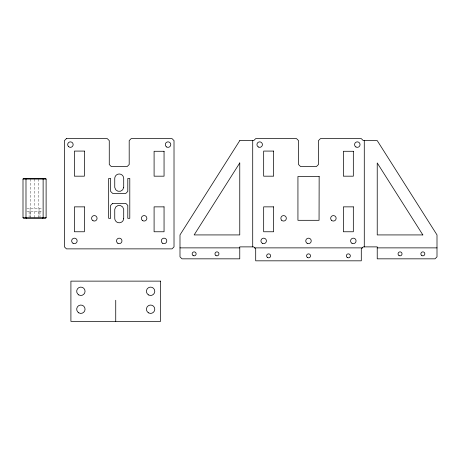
<?xml version="1.0" encoding="UTF-8"?>
<svg xmlns="http://www.w3.org/2000/svg" width="460" height="460" viewBox="0 0 460 460"><rect width="100%" height="100%" fill="white"/><g stroke="black" fill="none" stroke-linecap="round" stroke-linejoin="round"><path stroke-width="0.34" stroke-dasharray="2.3 1.72" d="M26.887 208.357L42.228 208.357M26.887 211.341L42.228 211.341M40.032 211.341L40.032 218.316M39.037 208.357L39.037 216.896M38.393 179.066L38.393 208.357M38.393 211.341L38.393 217.718M34.557 179.066L34.557 208.357M34.557 211.341L34.557 217.718M30.722 179.066L30.722 208.357M30.722 211.341L30.722 217.718M30.072 208.357L30.072 216.896M29.078 211.341L29.078 216.924"/><path stroke-width="0.69" d="M23 179.066L23.598 178.468L45.511 178.468L46.109 179.066L46.109 217.718L45.511 218.316L23.598 218.316L23 217.718L23 179.066L46.109 179.066M26.588 178.468L25.99 179.066L25.99 217.718L26.588 218.316M42.527 218.316L43.125 217.718L43.125 179.066L42.527 178.468M23 217.718L46.109 217.718M179.992 247.877L239.763 247.877M254.702 247.877L362.29 247.877M377.229 247.877L437 247.877M364.28 140.616L364.28 246.882M252.712 140.616L252.712 246.882M115.736 300.259L115.736 321.373M319.154 176.479L319.056 220.311L297.936 220.311L297.936 176.479L319.154 176.479M239.763 140.616L179.992 234.928L179.992 256.841L181.987 258.836L239.763 258.836L239.763 246.882L253.707 246.882L255.702 248.871L255.702 260.826L361.29 260.826L361.29 248.871L363.285 246.882L377.229 246.882L377.229 258.836L435.01 258.836L437 256.841L437 234.928L377.229 140.616L363.285 140.616L361.29 138.627L320.453 138.627L318.458 140.616L318.458 164.525L316.468 166.514L300.529 166.514L298.534 164.525L298.534 140.616L296.545 138.627L255.702 138.627L253.707 140.616L239.763 140.616M239.763 162.949L194.143 234.928L239.763 234.928L239.763 162.949M66.43 138.627L64.44 140.616L64.44 246.882L66.43 248.871L172.023 248.871L174.018 246.882L174.018 140.616L172.023 138.627L131.18 138.627L129.191 140.616L129.191 164.525L127.196 166.514L111.257 166.514L109.267 164.525L109.267 140.616L107.272 138.627L66.43 138.627M112.654 203.372L110.659 205.367L110.659 218.316L108.669 218.316L108.669 178.468L110.659 178.468L110.659 191.423L112.654 193.413L125.804 193.413L127.794 191.423L127.794 178.468L129.789 178.468L129.789 218.316L127.794 218.316L127.794 205.367L125.804 203.372L112.654 203.372M84.364 151.076L74.399 151.076L74.399 176.18L84.364 176.18L84.364 151.076M273.631 151.076L263.672 151.076L263.672 176.18L273.631 176.18L273.631 151.076M164.053 151.277L154.094 151.277L154.094 176.18L164.053 176.18L164.053 151.277M353.326 151.277L343.361 151.277L343.361 176.18L353.326 176.18L353.326 151.277M84.364 206.862L74.399 206.862L74.399 231.765L84.364 231.765L84.364 206.862M164.053 206.862L154.094 206.862L154.094 231.765L164.053 231.765L164.053 206.862M273.631 206.862L263.672 206.862L263.672 231.765L273.631 231.765L273.631 206.862M353.326 206.862L343.361 206.862L343.361 231.765L353.326 231.765L353.326 206.862M422.849 234.928L377.229 234.928L377.229 162.949L422.849 234.928M160.563 281.129L70.909 281.129L70.909 321.373L160.563 321.373L160.563 281.129M123.711 187.439L123.711 178.468A4.485 4.485 0 0 0 119.226 173.989A4.485 4.485 0 0 0 114.747 178.468L114.747 187.439A4.514 4.514 0 0 0 123.711 187.439M123.711 218.316L123.711 209.352A4.514 4.514 0 0 0 114.747 209.352L114.747 218.316A4.485 4.485 0 0 0 119.226 222.801A4.485 4.485 0 0 0 123.711 218.316M166.669 146.976A2.737 2.737 0 0 0 170.781 144.601A2.737 2.737 0 0 0 166.669 142.226A2.737 2.737 0 0 0 166.669 146.976M142.761 220.691A2.737 2.737 0 0 0 146.872 218.316A2.737 2.737 0 0 0 142.761 215.941A2.737 2.737 0 0 0 142.761 220.691M92.954 220.691A2.737 2.737 0 0 0 97.066 218.316A2.737 2.737 0 0 0 92.954 215.941A2.737 2.737 0 0 0 92.954 220.691M68.482 146.539A2.737 2.737 0 0 0 73.065 145.308A2.737 2.737 0 0 0 69.707 141.956A2.737 2.737 0 0 0 68.482 146.539M73.031 243.277A2.737 2.737 0 0 0 77.142 240.908A2.737 2.737 0 0 0 73.031 238.533A2.737 2.737 0 0 0 73.031 243.277M117.858 243.277A2.737 2.737 0 0 0 121.969 240.908A2.737 2.737 0 0 0 117.858 238.533A2.737 2.737 0 0 0 117.858 243.277M162.685 243.277A2.737 2.737 0 0 0 166.796 240.908A2.737 2.737 0 0 0 162.685 238.533A2.737 2.737 0 0 0 162.685 243.277M258.313 146.976A2.737 2.737 0 0 0 262.424 144.601A2.737 2.737 0 0 0 258.313 142.226A2.737 2.737 0 0 0 258.313 146.976M399.044 255.582A1.989 1.989 0 0 0 402.034 253.857A1.989 1.989 0 0 0 399.044 252.132A1.989 1.989 0 0 0 399.044 255.582M421.854 255.582A1.989 1.989 0 0 0 424.839 253.857A1.989 1.989 0 0 0 421.854 252.132A1.989 1.989 0 0 0 421.854 255.582M355.936 146.976A2.737 2.737 0 0 0 360.048 144.601A2.737 2.737 0 0 0 355.936 142.226A2.737 2.737 0 0 0 355.936 146.976M262.298 243.277A2.737 2.737 0 0 0 266.409 240.908A2.737 2.737 0 0 0 262.298 238.533A2.737 2.737 0 0 0 262.298 243.277M307.125 243.277A2.737 2.737 0 0 0 311.236 240.908A2.737 2.737 0 0 0 307.125 238.533A2.737 2.737 0 0 0 307.125 243.277M351.952 243.277A2.737 2.737 0 0 0 356.063 240.908A2.737 2.737 0 0 0 351.952 238.533A2.737 2.737 0 0 0 351.952 243.277M331.464 220.254A2.737 2.737 0 0 0 336.047 219.023A2.737 2.737 0 0 0 332.689 215.671A2.737 2.737 0 0 0 331.464 220.254M281.658 220.254A2.737 2.737 0 0 0 286.241 219.023A2.737 2.737 0 0 0 282.883 215.671A2.737 2.737 0 0 0 281.658 220.254M267.657 257.571A1.989 1.989 0 0 0 270.641 255.846A1.989 1.989 0 0 0 267.657 254.121A1.989 1.989 0 0 0 267.657 257.571M307.55 257.571A1.989 1.989 0 0 0 310.54 255.846A1.989 1.989 0 0 0 307.55 254.121A1.989 1.989 0 0 0 307.55 257.571M347.346 257.571A1.989 1.989 0 0 0 350.336 255.846A1.989 1.989 0 0 0 347.346 254.121A1.989 1.989 0 0 0 347.346 257.571M193.148 255.582A1.989 1.989 0 0 0 196.138 253.857A1.989 1.989 0 0 0 193.148 252.132A1.989 1.989 0 0 0 193.148 255.582M215.958 255.582A1.989 1.989 0 0 0 218.948 253.857A1.989 1.989 0 0 0 215.958 252.132A1.989 1.989 0 0 0 215.958 255.582M78.781 312.846A4.186 4.186 0 0 0 85.06 309.223A4.186 4.186 0 0 0 78.781 305.601A4.186 4.186 0 0 0 78.781 312.846M78.781 294.917A4.186 4.186 0 0 0 85.06 291.289A4.186 4.186 0 0 0 78.781 287.667A4.186 4.186 0 0 0 78.781 294.917M148.511 294.917A4.186 4.186 0 0 0 154.79 291.289A4.186 4.186 0 0 0 148.511 287.667A4.186 4.186 0 0 0 148.511 294.917M148.511 312.846A4.186 4.186 0 0 0 154.79 309.223A4.186 4.186 0 0 0 148.511 305.601A4.186 4.186 0 0 0 148.511 312.846"/></g></svg>
